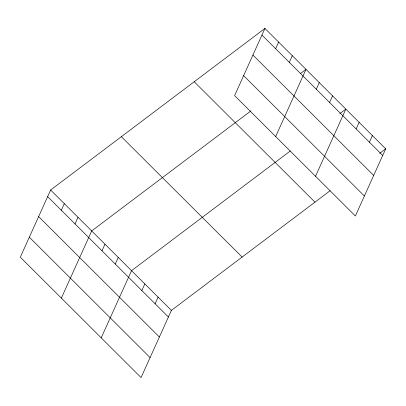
<?xml version="1.0" encoding="UTF-8"?>
<svg xmlns="http://www.w3.org/2000/svg" width="406" height="406" viewBox="0 0 406 406"><rect width="100%" height="100%" fill="white"/><g stroke="black" fill="none" stroke-linecap="round" stroke-linejoin="round"><path stroke-width="0.61" d="M264.935 28.435L234.602 95.613L355.367 215.997L385.7 148.819L264.935 28.435L50.633 190.003L20.3 257.181L141.065 377.565L171.398 310.387L330.134 190.708M61.326 210.278L64.321 203.65M75.014 223.919L78.008 217.291M61.362 298.116L91.69 230.938L250.933 110.874M101.982 250.806L104.976 244.179M115.268 264.047L118.258 257.419M101.211 337.843L131.544 270.66L290.28 150.981M141.836 290.534L144.83 283.906M155.117 303.774L158.112 297.146M275.628 48.705L278.623 42.077M289.316 62.351L292.31 55.718M275.664 136.543L305.997 69.365L300.44 73.552M316.284 89.234L319.278 82.606M329.57 102.479L332.565 95.846M315.518 176.27L345.846 109.092L339.786 113.66M356.138 128.961L359.132 122.333M369.424 142.207L372.414 135.574M379.64 153.387L385.7 148.819M261.941 35.063L382.706 155.447M252.923 55.043L373.682 175.428M243.625 75.628L364.39 196.012M194.215 81.753L314.98 202.137M121.353 136.685L242.118 257.069M50.633 190.003L171.398 310.387M47.639 196.636L168.404 317.02M38.616 216.616L159.38 337M29.323 237.2L150.088 357.584"/></g></svg>
